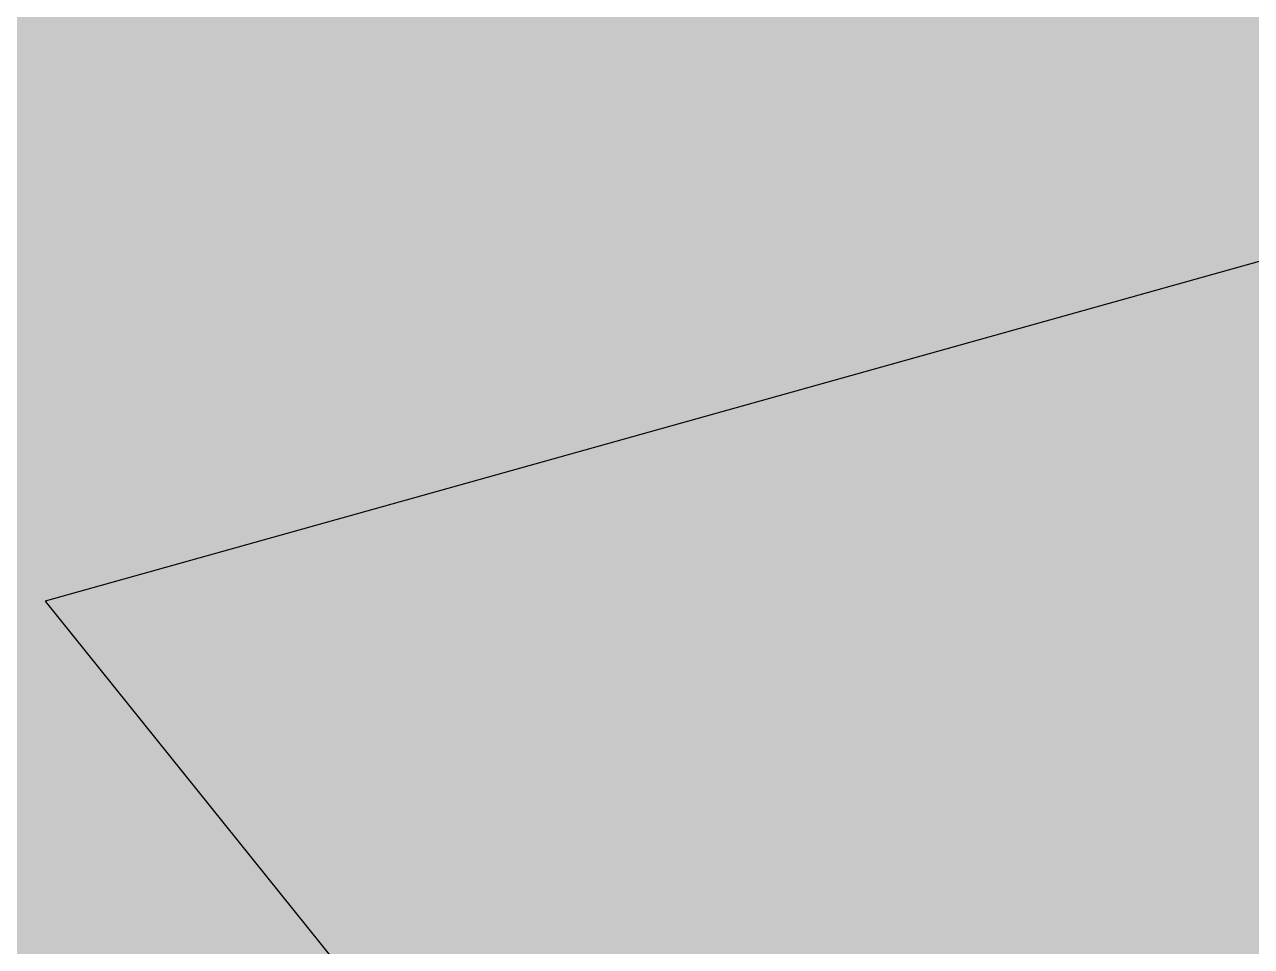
# Model space of a CAD drawing. Header units: inches. Extents: x 248001 to 248864, y 535757 to 536301.
# Drawn here: x 248110.415 to 248112.365, y 536110.732 to 536112.197 of the extents above; entities that cross this region are included whole.
import ezdxf

# ---------------------------------------------------------------- set-up
doc = ezdxf.new("R2010")
doc.units = ezdxf.units.IN
doc.header["$MEASUREMENT"] = 0
doc.layers.add('E1 precinct', color=88, linetype='Continuous')

msp = doc.modelspace()

# ---------------------------------------------------------------- hatches: boundary and pattern name
at = {"layer": 'E1 precinct', "transparency": 33554572}
h = msp.add_hatch(color=256, dxfattribs=at)
h.dxf.hatch_style = 1
h.paths.add_polyline_path([(248116.6829, 536105.5895), (248117.4415, 536105.7253), (248118.0397, 536105.5895), (248118.6211, 536104.6205), (248118.8953, 536103.1561), (248118.8397, 536102.6278), (248120.646, 536105.9563), (248122.005, 536109.4033), (248120.1059, 536110.2214), (248118.7382, 536110.2985), (248117.6264, 536110.6831), (248116.9393, 536110.8438), (248114.5944, 536111.6206), (248112.7828, 536112.6558), (248110.1311, 536113.2198), (248109.5871, 536113.5203), (248101.2442, 536104.5038), (248108.5449, 536094.0675), (248110.7377, 536097.4299), (248111.2561, 536098.2247), (248112.2929, 536101.3929), (248113.0005, 536102.4885), (248115.5201, 536103.8453), (248116.2971, 536105.2457)])
h.paths.add_polyline_path([(248107.8283, 536114.5644), (248106.2799, 536115.5645), (248104.4355, 536116.2706), (248103.1763, 536115.3665), (248101.5745, 536113.8817), (248100.3209, 536112.3777), (248099.5457, 536111.2149), (248099.3457, 536110.2181), (248099.6209, 536107.9143), (248099.5444, 536106.9337), (248100.0711, 536106.1808)])
h.paths.add_polyline_path([(248122.0215, 536129.9036), (248121.2527, 536129.4333), (248119.6124, 536128.6876), (248118.3029, 536127.3941), (248117.2993, 536126.8383), (248114.9303, 536123.7163), (248113.6939, 536122.4559), (248108.4611, 536119.1611), (248104.4355, 536116.2706), (248106.2799, 536115.5645), (248107.8283, 536114.5644)])
h = msp.add_hatch(color=256, dxfattribs=at)
h.dxf.hatch_style = 1
h.paths.add_polyline_path([(248116.6829, 536105.5895), (248117.4415, 536105.7253), (248118.0397, 536105.5895), (248118.6211, 536104.6205), (248118.8953, 536103.1561), (248118.8397, 536102.6278), (248120.646, 536105.9563), (248122.005, 536109.4033), (248120.1059, 536110.2214), (248118.7382, 536110.2985), (248117.6264, 536110.6831), (248116.9393, 536110.8438), (248114.5944, 536111.6206), (248112.7828, 536112.6558), (248110.1311, 536113.2198), (248109.5871, 536113.5203), (248101.2442, 536104.5038), (248108.5449, 536094.0675), (248110.7377, 536097.4299), (248111.2561, 536098.2247), (248112.2929, 536101.3929), (248113.0005, 536102.4885), (248115.5201, 536103.8453), (248116.2971, 536105.2457)])
h.paths.add_polyline_path([(248107.8283, 536114.5644), (248106.2799, 536115.5645), (248104.4355, 536116.2706), (248103.1763, 536115.3665), (248101.5745, 536113.8817), (248100.3209, 536112.3777), (248099.5457, 536111.2149), (248099.3457, 536110.2181), (248099.6209, 536107.9143), (248099.5444, 536106.9337), (248100.0711, 536106.1808)])
h.paths.add_polyline_path([(248122.0215, 536129.9036), (248121.2527, 536129.4333), (248119.6124, 536128.6876), (248118.3029, 536127.3941), (248117.2993, 536126.8383), (248114.9303, 536123.7163), (248113.6939, 536122.4559), (248108.4611, 536119.1611), (248104.4355, 536116.2706), (248106.2799, 536115.5645), (248107.8283, 536114.5644)])

# ---------------------------------------------------------------- linework, layer by layer
msp.add_lwpolyline([(248119.023, 536108.5941), (248118.4703, 536110.3912), (248117.6264, 536110.6831), (248116.9393, 536110.8438), (248114.5944, 536111.6206), (248113.6307, 536112.1713), (248110.4478, 536111.2808), (248111.3031, 536110.216), (248111.6951, 536109.7279), (248112.4083, 536108), (248113.2471, 536106.3067), (248113.8121, 536104.739), (248114.259, 536103.7), (248114.2603, 536103.1669), (248115.5201, 536103.8453), (248116.2971, 536105.2457), (248116.6829, 536105.5895), (248117.4415, 536105.7253), (248118.0397, 536105.5895), (248118.4025, 536104.9848), (248119.024, 536106.688)], close=True, dxfattribs=at)
msp.add_lwpolyline([(248119.023, 536108.5941), (248118.4703, 536110.3912), (248117.6264, 536110.6831), (248116.9393, 536110.8438), (248114.5944, 536111.6206), (248113.6307, 536112.1713), (248110.4478, 536111.2808), (248111.3031, 536110.216), (248111.6951, 536109.7279), (248112.4083, 536108), (248113.2471, 536106.3067), (248113.8121, 536104.739), (248114.259, 536103.7), (248114.2603, 536103.1669), (248115.5201, 536103.8453), (248116.2971, 536105.2457), (248116.6829, 536105.5895), (248117.4415, 536105.7253), (248118.0397, 536105.5895), (248118.4025, 536104.9848), (248119.024, 536106.688)], close=True, dxfattribs=at)

doc.saveas('drawing.dxf')
